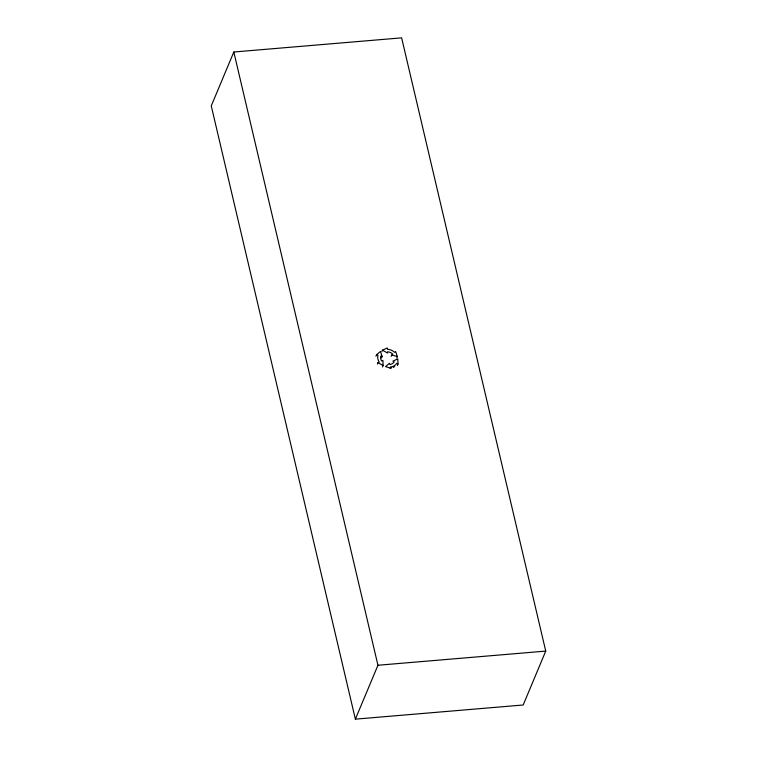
<?xml version="1.0" encoding="UTF-8"?>
<svg xmlns="http://www.w3.org/2000/svg" width="757" height="757" viewBox="0 0 757 757"><rect width="100%" height="100%" fill="white"/><g stroke="black" fill="none" stroke-linecap="round" stroke-linejoin="round"><path stroke-width="1.14" d="M233.818 52.006L211.26 105.904L355.374 719.15L523.182 704.994L545.74 651.096L401.626 37.85L233.818 52.006L377.942 665.252L355.374 719.15M375.936 356.206L376.532 354.759L380.459 351.428L382.162 356.481L381.556 357.929M381.869 351.598L382.465 350.16L387.357 347.946L387.404 349.232A10.324 8.753 22.7 0 1 394.662 352.365L395.637 351.532L397.34 356.594L396.744 358.033M377.412 364.07L378.017 362.622L379.238 362.073A10.324 8.753 22.7 0 1 377.942 355.194L376.532 354.759M382.522 366.984L383.127 365.546L382.9 360.417L381.679 360.966A7.371 6.255 22.7 0 1 380.752 356.055L382.162 356.481M391.114 356.31L392.694 354.03A7.371 6.255 22.7 0 0 387.518 351.797L387.575 353.074L382.465 350.16M390.167 368.498L390.773 367.06A10.324 8.753 22.7 0 0 396.725 363.313L398.002 364.041L397.397 365.48M377.942 665.252L545.74 651.096M391.719 354.872L397.34 356.594M378.017 362.622L383.127 365.546M390.773 367.06L391.199 368.318L385.568 366.596L389.495 363.265L389.921 364.524A7.371 6.255 22.7 0 0 394.17 361.855L392.892 361.127L397.785 358.913L398.002 364.041M394.596 366.502A10.324 8.753 22.7 0 1 393.29 367.41"/></g></svg>
